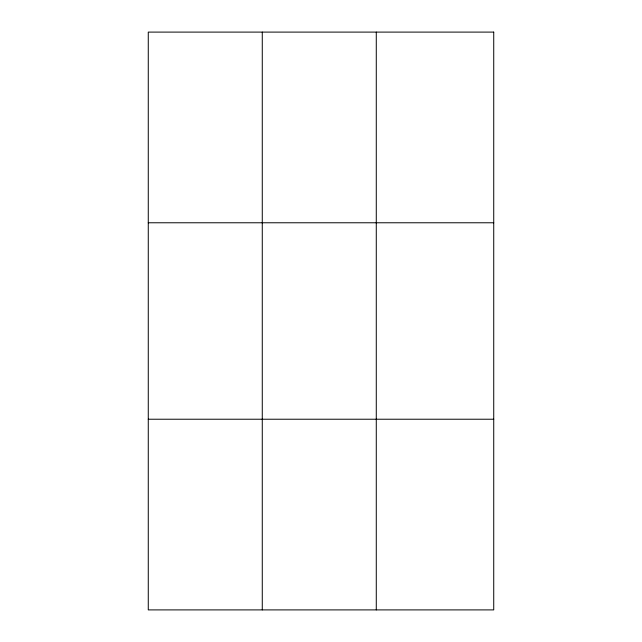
<?xml version="1.0" encoding="UTF-8"?>
<svg xmlns="http://www.w3.org/2000/svg" width="642" height="642" viewBox="0 0 642 642"><rect width="100%" height="100%" fill="white"/><g stroke="black" fill="none" stroke-linecap="round" stroke-linejoin="round"><path stroke-width="0.96" d="M262.273 609.9L262.273 32.1M376.276 609.9L376.276 32.1M148.27 222.774L493.73 222.774M148.27 419.226L493.73 419.226M493.73 32.1L493.73 609.9L148.27 609.9L148.27 32.1L493.73 32.1"/></g></svg>
